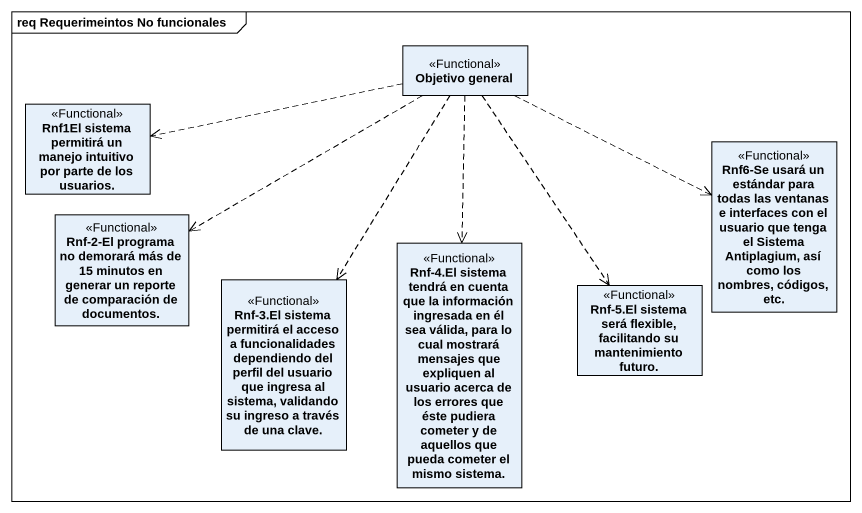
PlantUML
@startuml
mainframe req Requerimeintos No funcionales
hide circle
hide empty members
class "Objetivo general" as Objetivo_general <<Functional>>
class "Rnf1El sistema permitirá un manejo intuitivo por parte de los usuarios." as Rnf1El_sistema_permitirá_un <<Functional>>
class "Rnf6-Se usará un estándar para todas las ventanas e interfaces con el usuario que tenga el Sistema Antiplagium, así como los nombres, códigos, etc." as Rnf6_Se_usará_un_estándar <<Functional>>
class "Rnf-2-El programa no demorará más de 15 minutos en generar un reporte de comparación de documentos." as Rnf_2_El_programa_no <<Functional>>
class "Rnf-4.El sistema tendrá en cuenta que la información ingresada en él sea válida, para lo cual mostrará mensajes que expliquen al usuario acerca de los errores que éste pudiera cometer y de aquellos que pueda cometer el mismo sistema." as Rnf_4_El_sistema_tendrá_en <<Functional>>
class "Rnf-3.El sistema permitirá el acceso a funcionalidades dependiendo del perfil del usuario que ingresa al sistema, validando su ingreso a través de una clave." as Rnf_3_El_sistema_permitirá <<Functional>>
class "Rnf-5.El sistema será flexible, facilitando su mantenimiento futuro." as Rnf_5_El_sistema_será <<Functional>>
Objetivo_general .left.> Rnf1El_sistema_permitirá_un
Objetivo_general .right.> Rnf6_Se_usará_un_estándar
Objetivo_general .left.> Rnf_2_El_programa_no
Objetivo_general ..> Rnf_4_El_sistema_tendrá_en
Objetivo_general ..> Rnf_3_El_sistema_permitirá
Objetivo_general ..> Rnf_5_El_sistema_será
@enduml
